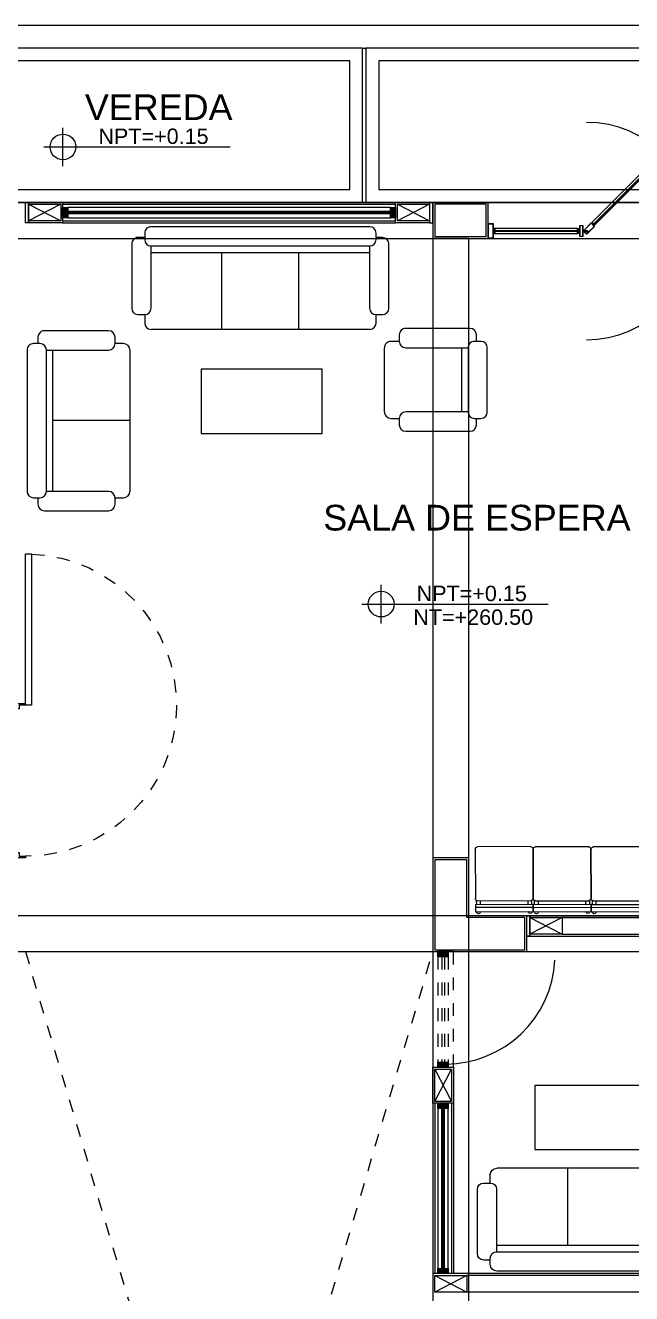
# Model space of a CAD drawing. Header units: metres. Extents: x 349075 to 349285, y 9281902 to 9282050.
# Drawn here: x 349111.09 to 349115.81, y 9281940.28 to 9281950.15 of the extents above; entities that cross this region are included whole.
import ezdxf

# ---------------------------------------------------------------- set-up
doc = ezdxf.new("R2010")
doc.units = ezdxf.units.M
doc.header["$LTSCALE"] = 0.25
for name, pattern in [('01 nivel$0$HIDDEN2', [0.1875, 0.125, -0.0625]), ('ACAD_ISO03W100', [30, 12, -18]), ('DASHED2', [0.762, 0.635, -0.127]), ('HIDDEN', [0.375, 0.25, -0.125]), ('RAYITAS', [0.375, 0.25, -0.125])]:
    doc.linetypes.add(name, pattern=pattern)
doc.layers.add('0_VANOS', color=30, linetype='Continuous', lineweight=9)
doc.layers.add('ARQ-FONDO', color=253, linetype='CONTINUOUS', lineweight=9)
doc.styles.add('Arial_1', font='arial.ttf', dxfattribs={"height": 0.15})

# ---------------------------------------------------------------- blocks, each defined once
blk = doc.blocks.new('JUNTA VEREDA')
at = {"layer": 'ARQ-FONDO'}
blk.add_lwpolyline([(-0.0133, 1.2), (0.0121, 1.2), (0.0121, 0), (-0.0133, 0)], close=True, dxfattribs=at)
blk = doc.blocks.new('Cotas de elevación - M_Cota de elevación - Destino rellenado-517392-Nivel 1')
at = {"layer": 'ARQ-FONDO'}
for p, q in [((0, -0.0015), (0, 0.0015)), ((-0.0015, 0), (0.013, 0))]:
    blk.add_line(p, q, dxfattribs=at)
blk.add_circle((0, 0), 0.001, dxfattribs=at)
blk = doc.blocks.new('VEREDAAAAA')
at = {"layer": 'ARQ-FONDO'}
for points in [[(-12.0762, -1.2), (-9.0762, -1.2), (-9.0762, 0), (-12.0762, 0)], [(-9.0508, -1.2), (-6.0508, -1.2), (-6.0508, 0), (-9.0508, 0)], [(-11.9762, -1.1), (-9.1762, -1.1), (-9.1762, -0.1), (-11.9762, -0.1)], [(-8.9508, -1.1), (-6.1508, -1.1), (-6.1508, -0.1), (-8.9508, -0.1)]]:
    blk.add_lwpolyline(points, close=True, dxfattribs=at)
blk.add_blockref('JUNTA VEREDA', (-9.0629, -1.2), dxfattribs=at)
at = {"layer": 'ARQ-FONDO', "xscale": 99.99999999999991, "yscale": 99.99999999999991, "zscale": 99.99999999999991}
blk.add_blockref('Cotas de elevación - M_Cota de elevación - Destino rellenado-517392-Nivel 1', (-11.4075, -0.769), dxfattribs=at)
at = {"layer": 'ARQ-FONDO', "insert": (-11.8376, -0.3599), "char_height": 0.2, "width": 2.349898, "attachment_point": 1, "style": 'Arial_1'}
blk.add_mtext('\\pxqc;VEREDA', dxfattribs=at)
at = {"layer": 'ARQ-FONDO', "insert": (-11.1318, -0.6256), "char_height": 0.12, "width": 0.902142, "attachment_point": 1, "line_spacing_factor": 0.941778, "style": 'Arial_1'}
blk.add_mtext('NPT=+0.15', dxfattribs=at)
blk = doc.blocks.new('00_PTA_ 01')
at = {"layer": 'ARQ-FONDO'}
for points in [[(1.97, 0.105), (0.99, 0.105), (0.99, 0.065), (1.97, 0.065)], [(0, 0), (0.035, 0), (0.035, 0.025), (0.01, 0.025), (0.01, 0.065), (0, 0.065)], [(1, 0), (1, 0.065), (0.99, 0.065), (0.99, 0.025), (0.965, 0.025), (0.965, 0)]]:
    blk.add_lwpolyline(points, close=True, dxfattribs=at)
at = {"layer": 'ARQ-FONDO', "linetype": 'ACAD_ISO03W100', "ltscale": 0.01}
blk.add_arc((0.9904, 0.0646), 0.9804, 2.36213, 179.97615, dxfattribs=at)
at = {"layer": 'ARQ-FONDO', "linetype": 'HIDDEN', "ltscale": 0.25}
blk.add_arc((0.99, 0.065), 0.98, 359.9999999999994, 1.2213e-12, dxfattribs=at)
blk = doc.blocks.new('*U894')
at = {"linetype": 'Continuous', "lineweight": 0, "true_color": 0xbebebe}
for points in [[(3037.2524, 1360.5431), (3037.2124, 1360.5431), (3037.2124, 1360.4631), (3037.2524, 1360.4631)], [(3038.5374, 1360.5431), (3038.4974, 1360.5431), (3038.4974, 1360.4631), (3038.5374, 1360.4631)]]:
    blk.add_hatch(color=9, dxfattribs=at).paths.add_polyline_path(points)
at = {"layer": '0_VANOS', "linetype": 'Continuous'}
for p, q in [((3037.2524, 1360.5131), (3038.4974, 1360.5131)), ((3037.2524, 1360.5031), (3038.4974, 1360.5031)), ((3037.2524, 1360.4931), (3038.4974, 1360.4931))]:
    blk.add_line(p, q, dxfattribs=at)
for points in [[(3037.2124, 1360.5431), (3037.2124, 1360.4631), (3037.2524, 1360.4631), (3037.2524, 1360.5431)], [(3037.2524, 1360.5431), (3038.4974, 1360.5431), (3038.4974, 1360.4631), (3037.2524, 1360.4631)], [(3038.4974, 1360.5431), (3038.4974, 1360.4631), (3038.5374, 1360.4631), (3038.5374, 1360.5431)]]:
    blk.add_lwpolyline(points, close=True, dxfattribs=at)
blk = doc.blocks.new('A$C38A4238C')
at = {"layer": 'ARQ-FONDO', "lineweight": 0}
for p, q in [((0, 0.019), (0, 0.431)), ((0.019, 0.45), (0.401, 0.45)), ((0.4483, 0.44), (0.42, 0.44)), ((0.42, 0.431), (0.42, 0.019)), ((0.4483, 0.41), (0.42, 0.41)), ((0.4483, 0.04), (0.42, 0.04)), ((0.4483, 0.01), (0.42, 0.01)), ((0.401, 0), (0.019, 0))]:
    blk.add_line(p, q, dxfattribs=at)
for points in [[(0.505, 0.45), (0.505, 0), (0.4483, 0)], [(0.4483, 0.45), (0.505, 0.45)], [(0.4483, 0.45), (0.4483, 0)], [(0.47, 0.45), (0.47, 0)]]:
    blk.add_lwpolyline(points, dxfattribs=at)
for centre, radius, start, end in [((0.019, 0.431), 0.019, 90, 180), ((0.401, 0.431), 0.019, 0, 90), ((0.505, 0.425), 0.015, 270, 90), ((0.019, 0.019), 0.019, 180, 270), ((0.401, 0.019), 0.019, 270, 0), ((0.505, 0.025), 0.015, 270, 90)]:
    blk.add_arc(centre, radius, start, end, dxfattribs=at)
blk = doc.blocks.new('*U1744')
at = {"color": 252}
for p, q in [((-1.2266, 0.6125), (-1.6983, 0.1408)), ((-1.6768, 0.1194), (-1.2051, 0.5911)), ((-2.305, 0.094), (-1.8156, 0.094)), ((-1.8156, 0.056), (-2.305, 0.056)), ((-0.5919, -0.4438), (-0.1202, 0.0279)), ((-0.0987, 0.0064), (-0.5704, -0.4653)), ((0.657, 0.0939), (0.0156, 0.094)), ((0.0156, 0.056), (0.657, 0.0559))]:
    blk.add_line(p, q, dxfattribs=at)
at = {"color": 8}
for p, q in [((-1.2247, 0.6723), (-1.238, 0.6589)), ((-1.227, 0.6479), (-1.2169, 0.658)), ((-1.1783, 0.6723), (-1.2247, 0.6723)), ((-1.1925, 0.658), (-1.2169, 0.658)), ((-1.1727, 0.5936), (-1.1626, 0.6037)), ((-1.1626, 0.6281), (-1.1626, 0.6037)), ((-1.1484, 0.5959), (-1.1617, 0.5826)), ((-1.1484, 0.6423), (-1.1484, 0.5959)), ((-0.6516, -0.4456), (-0.6383, -0.4323)), ((-0.6516, -0.492), (-0.6516, -0.4456)), ((-0.6273, -0.4433), (-0.6374, -0.4534)), ((-0.6374, -0.4778), (-0.6374, -0.4534)), ((-0.6217, -0.522), (-0.5753, -0.522)), ((-0.6075, -0.5077), (-0.5831, -0.5077)), ((-0.573, -0.4976), (-0.5831, -0.5077)), ((-0.5753, -0.522), (-0.562, -0.5086))]:
    blk.add_line(p, q, dxfattribs=at)
for p, q in [((-2.305, 0.0807), (-2.307, 0.0807)), ((-2.305, 0.0693), (-2.307, 0.0693)), ((-1.7714, 0.0974), (-1.7714, 0.0954)), ((-0.0286, 0.0974), (-0.0286, 0.0954)), ((0.657, 0.0806), (0.659, 0.0806)), ((0.657, 0.0692), (0.659, 0.0692))]:
    blk.add_line(p, q)
at = {"color": 1}
for points in [[(-1.6996, 0.1316), (-1.2174, 0.6138), (-1.2133, 0.6098), (-1.6955, 0.1276)], [(-2.3226, 0.1302), (-2.357, 0.1302), (-2.357, 0.0199), (-2.3226, 0.0199)], [(-1.798, 0.1144), (-1.7734, 0.1144), (-1.7734, 0.0359), (-1.798, 0.0359)], [(-0.002, 0.1144), (-0.0266, 0.1144), (-0.0266, 0.0359), (-0.002, 0.0359)], [(0.6746, 0.1301), (0.709, 0.1301), (0.709, 0.0198), (0.6746, 0.0198)], [(-1.8085, 0.0779), (-2.3124, 0.0779), (-2.3124, 0.072), (-1.8085, 0.072)], [(-0.111, 0.0293), (-0.5932, -0.4529), (-0.5891, -0.457), (-0.1069, 0.0252)], [(0.0085, 0.0779), (0.6644, 0.0779), (0.6644, 0.072), (0.0085, 0.072)]]:
    blk.add_lwpolyline(points, close=True, dxfattribs=at)
for points in [[(-1.2245, 0.6105), (-1.2235, 0.6116), (-1.2244, 0.6125), (-1.2199, 0.617), (-1.2006, 0.5977), (-1.2051, 0.5932), (-1.2156, 0.6037), (-1.2166, 0.6026), (-1.2051, 0.5911), (-1.1985, 0.5977), (-1.2199, 0.6192), (-1.2266, 0.6125), (-1.2245, 0.6105)], [(-1.6973, 0.1378), (-1.6983, 0.1387), (-1.7028, 0.1342), (-1.6834, 0.1149), (-1.6789, 0.1194), (-1.6894, 0.1299), (-1.6883, 0.1309), (-1.6768, 0.1194), (-1.6834, 0.1128), (-1.7049, 0.1342), (-1.6983, 0.1408), (-1.6962, 0.1388), (-1.6973, 0.1378)], [(-2.305, 0.0693), (-2.305, 0.056), (-2.3206, 0.056), (-2.3206, 0.094), (-2.305, 0.094), (-2.305, 0.0807)], [(-2.307, 0.0693), (-2.307, 0.058), (-2.3186, 0.058), (-2.3186, 0.092), (-2.307, 0.092), (-2.307, 0.0807)], [(-1.8156, 0.0692), (-1.8156, 0.056), (-1.8, 0.056), (-1.8, 0.094), (-1.8156, 0.094), (-1.8156, 0.0805), (-1.8141, 0.0805), (-1.8141, 0.0925), (-1.8015, 0.0925), (-1.8015, 0.0575), (-1.8141, 0.0575), (-1.8141, 0.0692), (-1.8156, 0.0692)], [(-0.1171, 0.027), (-0.1181, 0.0279), (-0.1136, 0.0324), (-0.0942, 0.0131), (-0.0987, 0.0086), (-0.1092, 0.0191), (-0.1103, 0.018), (-0.0987, 0.0064), (-0.0921, 0.0131), (-0.1136, 0.0345), (-0.1202, 0.0279), (-0.1182, 0.0259), (-0.1171, 0.027)], [(0.0156, 0.0692), (0.0156, 0.056), (0, 0.056), (0, 0.094), (0.0156, 0.094), (0.0156, 0.0805), (0.0141, 0.0805), (0.0141, 0.0925), (0.0015, 0.0925), (0.0015, 0.0575), (0.0141, 0.0575), (0.0141, 0.0692), (0.0156, 0.0692)], [(0.657, 0.0692), (0.657, 0.0559), (0.6726, 0.0559), (0.6726, 0.0939), (0.657, 0.0939), (0.657, 0.0806)], [(0.659, 0.0692), (0.659, 0.0579), (0.6706, 0.0579), (0.6706, 0.0919), (0.659, 0.0919), (0.659, 0.0806)], [(-0.5899, -0.4458), (-0.591, -0.4469), (-0.5919, -0.4459), (-0.5964, -0.4504), (-0.577, -0.4698), (-0.5725, -0.4653), (-0.583, -0.4548), (-0.582, -0.4537), (-0.5704, -0.4653), (-0.577, -0.4719), (-0.5985, -0.4504), (-0.5919, -0.4438), (-0.5899, -0.4458)]]:
    blk.add_lwpolyline(points)
for points in [[(-1.1374, 0.6563), (-1.1972, 0.5965), (-1.2242, 0.6234), (-1.1643, 0.6833, -0.158307), (-1.1374, 0.6563, -2.401264)], [(-1.7679, 0.0771, 0.000298), (-1.7679, 0.0771, -0.333709), (-1.7674, 0.0802), (-1.7091, 0.1385), (-1.6822, 0.1115), (-1.7405, 0.0532, -0.333709), (-1.7436, 0.0528, 0.000298), (-1.7435, 0.0527, -0.000298)], [(-0.0565, 0.0976, -0.000298), (-0.0564, 0.0975, 0.333709), (-0.0595, 0.0971), (-0.1178, 0.0388), (-0.0909, 0.0118), (-0.0326, 0.0702, 0.333709), (-0.0321, 0.0732, -0.000298), (-0.0321, 0.0732, 0.000298)], [(-0.6357, -0.533), (-0.5758, -0.4731), (-0.6028, -0.4462), (-0.6626, -0.506, 0.158307), (-0.6357, -0.533, 2.401264)]]:
    blk.add_lwpolyline(points, format="xyb")
for points in [[(-1.1398, 0.6567), (-1.1972, 0.5993), (-1.2214, 0.6234), (-1.1639, 0.6808, -0.145896)], [(-0.6361, -0.5305), (-0.5786, -0.4731), (-0.6028, -0.449), (-0.6602, -0.5064, 0.145896)]]:
    blk.add_lwpolyline(points, format="xyb", close=True, dxfattribs=at)
at = {"color": 8}
for points in [[(-1.202, 0.6456), (-1.2019, 0.6486), (-1.1689, 0.6816), (-1.1658, 0.6817)], [(-1.1751, 0.6186), (-1.172, 0.6187), (-1.139, 0.6517), (-1.1389, 0.6548)], [(-0.6249, -0.4683), (-0.628, -0.4684), (-0.661, -0.5014), (-0.6611, -0.5045)], [(-0.598, -0.4953), (-0.5981, -0.4983), (-0.6311, -0.5313), (-0.6342, -0.5314)]]:
    blk.add_lwpolyline(points, dxfattribs=at)
for points in [[(-2.3206, 0.1322), (-2.359, 0.1322), (-2.359, 0.0179), (-2.3206, 0.0179)], [(-1.8, 0.1164), (-1.7714, 0.1164), (-1.7714, 0.0339), (-1.8, 0.0339)], [(0, 0.1164), (-0.0286, 0.1164), (-0.0286, 0.0339), (0, 0.0339)], [(0.6726, 0.1321), (0.711, 0.1321), (0.711, 0.0178), (0.6726, 0.0178)]]:
    blk.add_lwpolyline(points, close=True)
at = {"color": 1}
for points in [[(-1.7661, 0.078, -0.333709), (-1.766, 0.0787), (-1.7091, 0.1356), (-1.685, 0.1115), (-1.7419, 0.0546, -0.333709), (-1.7426, 0.0545, -0.333709)], [(-0.0574, 0.0958, 0.333709), (-0.0581, 0.0957), (-0.115, 0.0388), (-0.0909, 0.0147), (-0.034, 0.0716, 0.333709), (-0.0339, 0.0723, 0.333709)]]:
    blk.add_lwpolyline(points, format="xyb", dxfattribs=at)
at = {"color": 8}
for centre in [(-1.2325, 0.6534), (-1.1672, 0.5881), (-0.6328, -0.4378), (-0.5675, -0.5031)]:
    blk.add_circle(centre, 0.0078, dxfattribs=at)
at = {"color": 1}
for centre in [(-1.7455, 0.0752), (-0.0545, 0.0752)]:
    blk.add_circle(centre, 0.0075, dxfattribs=at)
at = {"color": 252}
for centre, start, end in [((-1.7455, 0.0752), 270, 90), ((-0.0545, 0.0752), 90, 270)]:
    blk.add_arc(centre, 0.8455, start, end, dxfattribs=at)
for centre, start, end in [((-1.7201, 0.1006), 206.17042, 244.13677), ((-0.0799, 0.0497), 25.86323, 63.82958)]:
    blk.add_arc(centre, 0.0533, start, end)
at = {"color": 1}
for centre, start, end in [((-1.7197, 0.101), 206.26952, 243.73048), ((-0.0803, 0.0493), 26.26952, 63.73048)]:
    blk.add_arc(centre, 0.0518, start, end, dxfattribs=at)
blk = doc.blocks.new('*U886')
at = {"linetype": 'Continuous', "lineweight": 0, "true_color": 0xbebebe}
for points in [[(3037.2524, 1360.5431), (3037.2124, 1360.5431), (3037.2124, 1360.4631), (3037.2524, 1360.4631)], [(3039.8024, 1360.5431), (3039.7624, 1360.5431), (3039.7624, 1360.4631), (3039.8024, 1360.4631)]]:
    blk.add_hatch(color=9, dxfattribs=at).paths.add_polyline_path(points)
at = {"layer": '0_VANOS', "linetype": 'Continuous'}
for p, q in [((3037.2524, 1360.5131), (3039.7624, 1360.5131)), ((3037.2524, 1360.5031), (3039.7624, 1360.5031)), ((3037.2524, 1360.4931), (3039.7624, 1360.4931))]:
    blk.add_line(p, q, dxfattribs=at)
for points in [[(3037.2124, 1360.5431), (3037.2124, 1360.4631), (3037.2524, 1360.4631), (3037.2524, 1360.5431)], [(3037.2524, 1360.5431), (3039.7624, 1360.5431), (3039.7624, 1360.4631), (3037.2524, 1360.4631)], [(3039.7624, 1360.5431), (3039.7624, 1360.4631), (3039.8024, 1360.4631), (3039.8024, 1360.5431)]]:
    blk.add_lwpolyline(points, close=True, dxfattribs=at)
blk = doc.blocks.new('*U1569')
blk.add_arc((0.0215, 0.0476), 0.8535, 0.15786, 87.08143)
blk = doc.blocks.new('muebless admii')
at = {"layer": 'ARQ-FONDO', "linetype": 'ByBlock', "lineweight": 0}
for p, q in [((-0.7168, 1.7102), (-0.7168, 1.6602)), ((-0.1668, 1.7602), (-0.6668, 1.7602)), ((-0.1168, 1.6602), (-0.1168, 1.7102)), ((-0.8176, 1.6257), (-0.8176, 1.1257)), ((-0.7176, 1.6757), (-0.7676, 1.6757)), ((-0.6676, 1.1257), (-0.6676, 1.6102)), ((-0.6668, 1.6102), (-0.1668, 1.6102)), ((-0.1676, 1.6102), (-0.1676, 1.1257)), ((-0.0676, 1.6757), (-0.1176, 1.6757)), ((-0.0176, 1.1257), (-0.0176, 1.6257)), ((-0.6668, 1.5602), (-0.1676, 1.5602)), ((-0.9748, 0.9942), (-1.4748, 0.9942)), ((-0.7676, 1.0757), (-0.7176, 1.0757)), ((-0.7168, 1.0757), (-0.7168, 1.0102)), ((-0.1176, 1.0757), (-0.0676, 1.0757)), ((-0.1168, 1.0102), (-0.1168, 1.0757)), ((-1.5093, 0.895), (-1.5593, 0.895)), ((-1.5248, 0.9442), (-1.5248, 0.8942)), ((-0.9248, 0.8942), (-0.9248, 0.9442)), ((-0.8593, 0.895), (-0.9248, 0.895)), ((-0.5033, 0.9602), (-0.6668, 0.9602)), ((-0.1668, 0.9602), (-0.544, 0.9602)), ((-1.6093, 0.845), (-1.6093, -0.855)), ((-1.4593, -0.855), (-1.4593, 0.845)), ((-1.4593, 0.8442), (-0.9748, 0.8442)), ((-1.4093, -0.855), (-1.4093, 0.8442)), ((-0.8093, 0.845), (-0.8093, 0.4678)), ((-0.8093, 0.5085), (-0.8093, -0.1322)), ((0, 0.475), (-0.5, 0.475)), ((-0.5, 0.475), (-0.5, -0.465)), ((0, -0.465), (0, 0.475)), ((-0.8093, 0.295), (-1.4093, 0.295)), ((-0.8093, -0.0915), (-0.8093, -0.7322)), ((-0.8093, -0.305), (-1.4093, -0.305)), ((-0.5, -0.465), (0, -0.465)), ((-0.8093, -0.6915), (-0.8093, -0.855)), ((-0.9748, -0.8558), (-1.4593, -0.8558)), ((-1.5593, -0.905), (-1.5093, -0.905)), ((-1.5248, -0.9058), (-1.5248, -0.9558)), ((-0.9248, -0.905), (-0.8593, -0.905)), ((-0.9248, -0.9558), (-0.9248, -0.9058)), ((-1.4748, -1.0058), (-0.9748, -1.0058)), ((-0.6999, -1.0702), (-0.6999, -1.1357)), ((-0.6499, -1.0202), (0.4501, -1.0202)), ((-0.0999, -1.0202), (-0.0999, -1.6202)), ((0.5001, -1.1357), (0.5001, -1.0702)), ((-0.699, -1.1357), (-0.749, -1.1357)), ((0.551, -1.1357), (0.501, -1.1357)), ((-0.799, -1.1857), (-0.799, -1.6857)), ((-0.649, -1.6702), (-0.649, -1.1857)), ((0.451, -1.1857), (0.451, -1.6702)), ((0.601, -1.6857), (0.601, -1.1857)), ((0.451, -1.6702), (-0.6499, -1.6702)), ((0.451, -1.6202), (-0.649, -1.6202)), ((-0.749, -1.7357), (-0.699, -1.7357)), ((-0.6999, -1.7202), (-0.6999, -1.7702)), ((0.5001, -1.7702), (0.5001, -1.7202)), ((0.501, -1.7357), (0.551, -1.7357)), ((-0.6499, -1.8202), (0.4507, -1.8202))]:
    blk.add_line(p, q, dxfattribs=at)
for centre, start, end in [((-0.6668, 1.7102), 90, 180), ((-0.6668, 1.7102), 90, 180), ((-0.1668, 1.7102), 0, 90), ((-0.7676, 1.6257), 90, 180), ((-0.6668, 1.6602), 180, 270), ((-0.1668, 1.6602), 270, 0), ((-0.0676, 1.6257), 0, 90), ((-0.7676, 1.1257), 180, 270), ((-0.7176, 1.1257), 270, 0), ((-0.1176, 1.1257), 180, 270), ((-0.0676, 1.1257), 270, 0), ((-1.4748, 0.9442), 90, 180), ((-0.9748, 0.9442), 0, 90), ((-0.6668, 1.0102), 180, 270), ((-0.1668, 1.0102), 270, 0), ((-1.5593, 0.845), 90, 180), ((-1.5093, 0.845), 0, 90), ((-0.9748, 0.8942), 270, 0), ((-0.8593, 0.845), 0, 90), ((-1.5593, -0.855), 180, 270), ((-1.5593, -0.855), 180, 270), ((-1.5093, -0.855), 270, 0), ((-0.9748, -0.9058), 0, 90), ((-0.8593, -0.855), 270, 0), ((-1.4748, -0.9558), 180, 270), ((-0.9748, -0.9558), 270, 0), ((-0.6499, -1.0702), 90, 180), ((0.4501, -1.0702), 0, 90), ((-0.749, -1.1857), 90, 180), ((-0.699, -1.1857), 0, 90), ((0.501, -1.1857), 90, 180), ((0.551, -1.1857), 0, 90), ((-0.6499, -1.7202), 90, 180), ((0.4501, -1.7202), 0, 90), ((-0.749, -1.6857), 180, 270), ((-0.6499, -1.7702), 180, 270), ((0.4501, -1.7702), 270, 0), ((0.4501, -1.7702), 270, 0), ((0.551, -1.6857), 270, 0)]:
    blk.add_arc(centre, 0.05, start, end, dxfattribs=at)
blk = doc.blocks.new('sillon de tres admi')
at = {"layer": 'ARQ-FONDO', "linetype": 'ByBlock', "lineweight": 0}
for p, q in [((1.15, 0.5), (-0.55, 0.5)), ((-0.6008, 0.4155), (-0.6508, 0.4155)), ((-0.6, 0.45), (-0.6, 0.4)), ((1.2492, 0.4155), (1.1992, 0.4155)), ((1.2, 0.4), (1.2, 0.45)), ((-0.7008, 0.3655), (-0.7008, -0.1345)), ((-0.5508, -0.1345), (-0.5508, 0.35)), ((-0.55, 0.35), (1.15, 0.35)), ((-0.55, 0.3), (1.1492, 0.3)), ((0, -0.3), (0, 0.3)), ((0.6, -0.3), (0.6, 0.3)), ((1.1492, 0.35), (1.1492, -0.1345)), ((1.2992, -0.1345), (1.2992, 0.3655)), ((-0.6508, -0.1845), (-0.6008, -0.1845)), ((-0.6, -0.1845), (-0.6, -0.25)), ((1.1992, -0.1845), (1.2492, -0.1845)), ((1.2, -0.25), (1.2, -0.1845)), ((-0.3865, -0.3), (-0.55, -0.3)), ((0.2135, -0.3), (-0.4272, -0.3)), ((0.8135, -0.3), (0.1728, -0.3)), ((1.15, -0.3), (0.7728, -0.3))]:
    blk.add_line(p, q, dxfattribs=at)
for centre, start, end in [((-0.55, 0.45), 90, 180), ((-0.55, 0.45), 90, 180), ((1.15, 0.45), 0, 90), ((-0.6508, 0.3655), 90, 180), ((-0.55, 0.4), 180, 270), ((1.15, 0.4), 270, 0), ((1.2492, 0.3655), 0, 90), ((-0.6508, -0.1345), 180, 270), ((-0.6008, -0.1345), 270, 0), ((1.1992, -0.1345), 180, 270), ((1.2492, -0.1345), 270, 0), ((-0.55, -0.25), 180, 270), ((1.15, -0.25), 270, 0)]:
    blk.add_arc(centre, 0.05, start, end, dxfattribs=at)
blk = doc.blocks.new('*U1737')
at = {"linetype": 'Continuous', "true_color": 0xbebebe}
for points in [[(3032.1314, 1351.1888), (3032.1314, 1351.2688), (3032.1714, 1351.2688), (3032.1714, 1351.1888)], [(3032.9914, 1351.1888), (3032.9914, 1351.2688), (3033.0314, 1351.2688), (3033.0314, 1351.1888)]]:
    blk.add_hatch(color=9, dxfattribs=at).paths.add_polyline_path(points)
at = {"layer": '0_VANOS', "linetype": 'Continuous'}
for p, q in [((3032.1314, 1351.2688), (3032.1714, 1351.2688)), ((3032.1314, 1351.2688), (3032.1314, 1351.1888)), ((3032.1714, 1351.2688), (3032.1714, 1351.1888)), ((3032.9914, 1351.1888), (3032.9914, 1351.2688)), ((3032.9914, 1351.2688), (3033.0314, 1351.2688)), ((3033.0314, 1351.2688), (3033.0314, 1351.1888)), ((3032.1714, 1351.1888), (3032.1314, 1351.1888)), ((3033.0314, 1351.1888), (3032.9914, 1351.1888))]:
    blk.add_line(p, q, dxfattribs=at)
at = {"layer": '0_VANOS', "linetype": '01 nivel$0$HIDDEN2', "ltscale": 0.5}
for p, q in [((3032.1708, 1351.2688), (3032.9908, 1351.2688)), ((3032.1714, 1351.2388), (3032.9914, 1351.2388)), ((3032.1714, 1351.2188), (3032.9914, 1351.2188)), ((3032.1714, 1351.1888), (3032.9914, 1351.1888))]:
    blk.add_line(p, q, dxfattribs=at)
at = {"layer": '0_VANOS', "linetype": '01 nivel$0$HIDDEN2'}
blk.add_line((3032.9914, 1351.2688), (3033.0314, 1351.2688), dxfattribs=at)
blk = doc.blocks.new('ADMIII PLATA GG')
at = {"layer": 'ARQ-FONDO'}
for p, q in [((-10.21, 0), (-10.46, -0.13)), ((-10.46, 0), (-10.21, -0.13)), ((-10.195, 0.015), (-7.605, 0.015)), ((-10.195, 0), (-7.605, 0)), ((-7.34, 0, -20.5486), (-7.59, -0.13, -20.5486)), ((-7.59, 0, -20.5486), (-7.34, -0.13, -20.5486)), ((-10.21, -0.13), (-10.21, -0.13)), ((-10.195, -0.13), (-7.605, -0.13)), ((-10.195, -0.145), (-7.605, -0.145)), ((-6.585, -5.535), (-3.815, -5.535)), ((-6.31, -5.55), (-6.56, -5.68)), ((-6.56, -5.55), (-6.31, -5.68)), ((-6.31, -5.55), (-3.8, -5.55)), ((-6.5823, -5.695), (-0.29, -5.695)), ((-6.31, -5.68), (-0.29, -5.68)), ((-7.315, -6.715), (-7.155, -6.715)), ((-7.3, -6.73, -253.461), (-7.17, -6.98, -253.461)), ((-7.3, -6.98, -253.461), (-7.17, -6.73, -253.461)), ((-7.315, -6.995), (-7.315, -8.32)), ((-7.3, -6.995), (-7.3, -8.32)), ((-7.17, -6.995), (-7.17, -8.32)), ((-7.155, -6.995), (-7.155, -8.32)), ((0.015, -8.32), (-7.315, -8.32)), ((-7.315, -8.32), (-7.315, -8.48)), ((-7.05, -8.335, -705.4664), (-7.3, -8.465, -705.4664)), ((-7.3, -8.335, -705.4664), (-7.05, -8.465, -705.4664)), ((-0.25, -8.335), (-7.05, -8.335)), ((-0.25, -8.465), (-7.05, -8.465))]:
    blk.add_line(p, q, dxfattribs=at)
at = {"layer": 'ARQ-FONDO', "linetype": 'RAYITAS', "lineweight": 0, "ltscale": 0.6}
for p, q in [((-10.485, -5.815), (-7.315, -16.535, 0)), ((-10.485, -16.535), (-7.315, -5.815))]:
    blk.add_line(p, q, dxfattribs=at)
at = {"layer": 'ARQ-FONDO', "ltscale": 0.7}
blk.add_lwpolyline([(1.515, 1.392), (-19.315, 1.392), (-19.315, -23.938), (1.515, -23.938)], close=True, dxfattribs=at)
at = {"layer": 'ARQ-FONDO', "ltscale": 0.7, "elevation": 0}
for points in [[(-0.715, -0.265), (-0.715, 0.015), (-17.085, 0.015), (-17.085, -0.265)], [(-7.035, -0.265), (-7.315, -0.265), (-7.315, -22.05), (-7.035, -22.05)], [(-0.265, -5.815), (-0.265, -5.535), (-17.535, -5.535), (-17.535, -5.815)]]:
    blk.add_lwpolyline(points, close=True, dxfattribs=at)
at = {"layer": 'ARQ-FONDO'}
for points, elevation in [([(-10.485, 0.015), (-10.46, 0.015), (-10.46, -0.145), (-10.485, -0.145)], 0), ([(-10.46, 0.015), (-10.195, 0.015), (-10.195, -0.145), (-10.46, -0.145)], 0), ([(-10.46, 0), (-10.21, 0), (-10.21, -0.13), (-10.46, -0.13)], 0), ([(-7.605, 0.015), (-7.34, 0.015), (-7.34, -0.145), (-7.605, -0.145)], -20.5486), ([(-7.315, 0.015), (-7.34, 0.015), (-7.34, -0.145), (-7.315, -0.145)], -20.5486), ([(-6.885, 0.015), (-7.315, 0.015), (-7.315, -0.265), (-6.885, -0.265)], 0), ([(-6.9, 0), (-7.3, 0), (-7.3, -0.25), (-6.9, -0.25)], 0), ([(-7.59, 0), (-7.34, 0), (-7.34, -0.13), (-7.59, -0.13)], -20.5486), ([(-7.315, -5.085), (-7.315, -5.815), (-6.585, -5.815), (-6.585, -5.535), (-7.035, -5.535), (-7.035, -5.085)], 0), ([(-7.315, -6.995), (-7.315, -6.715), (-7.155, -6.715), (-7.155, -6.995)], -253.461), ([(-7.3, -6.98), (-7.3, -6.73), (-7.17, -6.73), (-7.17, -6.98)], -253.461), ([(-7.3, -8.335), (-7.05, -8.335), (-7.05, -8.465), (-7.3, -8.465)], -705.4664)]:
    blk.add_lwpolyline(points, close=True, dxfattribs=dict(at, elevation=elevation))
at = {"layer": 'ARQ-FONDO', "elevation": 0}
blk.add_lwpolyline([(-7.3, -5.1), (-7.3, -5.8), (-6.6, -5.8), (-6.6, -5.55), (-7.05, -5.55), (-7.05, -5.1), (-7.3, -5.1)], dxfattribs=at)
at = {"layer": 'ARQ-FONDO'}
for points in [[(-6.585, -5.535), (-6.56, -5.535), (-6.56, -5.695), (-6.585, -5.695)], [(-6.56, -5.55), (-6.31, -5.55), (-6.31, -5.68), (-6.56, -5.68)]]:
    blk.add_lwpolyline(points, close=True, dxfattribs=at)
at = {"layer": 'ARQ-FONDO', "linetype": 'DASHED2', "ltscale": 0.3, "elevation": 0}
blk.add_lwpolyline([(-7.155, -6.715), (-7.155, -5.815), (-7.315, -5.815), (-7.315, -6.715)], close=True, dxfattribs=at)
at = {"layer": 'ARQ-FONDO', "linetype": 'ByBlock', "lineweight": 0}
blk.add_lwpolyline([(-5.5815, -6.8556), (-6.5215, -6.8556), (-6.5215, -7.3556), (-5.5815, -7.3556)], close=True, dxfattribs=at)
at = {"layer": 'ARQ-FONDO'}
for name, p, rotation in [('*U1744', (-6.174, -0.1329), 180), ('*U1737', (-1358.4638, 3026.3164), 270), ('*U1569', (-7.265, -5.815), 270)]:
    blk.add_blockref(name, p, dxfattribs=dict(at, rotation=rotation))
at = {"layer": 'ARQ-FONDO', "xscale": -1}
blk.add_blockref('*U886', (3029.6074, -1360.5681, -20.5486), dxfattribs=at)
at = {"layer": 'ARQ-FONDO', "lineweight": 5, "rotation": 270}
blk.add_blockref('muebless admii', (-8.6515, -1.7835), dxfattribs=at)
at = {"layer": 'ARQ-FONDO', "xscale": -1.199999999999817, "yscale": 1.199999999999817, "zscale": 1.199999999999817, "rotation": 270}
blk.add_blockref('00_PTA_ 01', (-10.563, -5.085), dxfattribs=at)
at = {"layer": 'ARQ-FONDO', "xscale": 99.99999999999991, "yscale": 99.99999999999991, "zscale": 99.99999999999991}
blk.add_blockref('Cotas de elevación - M_Cota de elevación - Destino rellenado-517392-Nivel 1', (-7.717, -3.1111, 263.459), dxfattribs=at)
at = {"layer": 'ARQ-FONDO', "extrusion": (1e-16, 0, -1), "rotation": 269.7638556901853}
for p in [(6.5359, -4.998), (6.0859, -4.9984), (5.6359, -4.9988)]:
    blk.add_blockref('A$C38A4238C', p, dxfattribs=at)
at = {"layer": 'ARQ-FONDO', "xscale": -1, "rotation": 270}
blk.add_blockref('*U894', (-1367.7381, -3045.5324, -705.4664), dxfattribs=at)
at = {"layer": 'ARQ-FONDO', "lineweight": 5, "xscale": -1, "rotation": 180}
blk.add_blockref('sillon de tres admi', (-6.2681, -7.7999), dxfattribs=at)
at = {"layer": 'ARQ-FONDO', "insert": (-8.147, -2.3384, 263.459), "char_height": 0.2, "width": 2.349898, "attachment_point": 1, "style": 'Arial_1'}
blk.add_mtext('\\pxqc;SALA DE ESPERA', dxfattribs=at)
at = {"layer": 'ARQ-FONDO', "char_height": 0.12, "width": 0.902142, "attachment_point": 1, "line_spacing_factor": 0.941778, "style": 'Arial_1'}
for s, insert in [('NPT=+0.15', (-7.4412, -2.9677, 263.459)), ('NT=+260.50', (-7.4671, -3.1523, 263.459))]:
    blk.add_mtext(s, dxfattribs=dict(at, insert=insert))

msp = doc.modelspace()

# ---------------------------------------------------------------- block references
at = {"layer": 'ARQ-FONDO', "lineweight": 5}
for name, p in [('ADMIII PLATA GG', (349121.5748, 9281948.7594)), ('VEREDAAAAA', (349122.7898, 9281949.9744))]:
    msp.add_blockref(name, p, dxfattribs=at)

doc.saveas('drawing.dxf')
